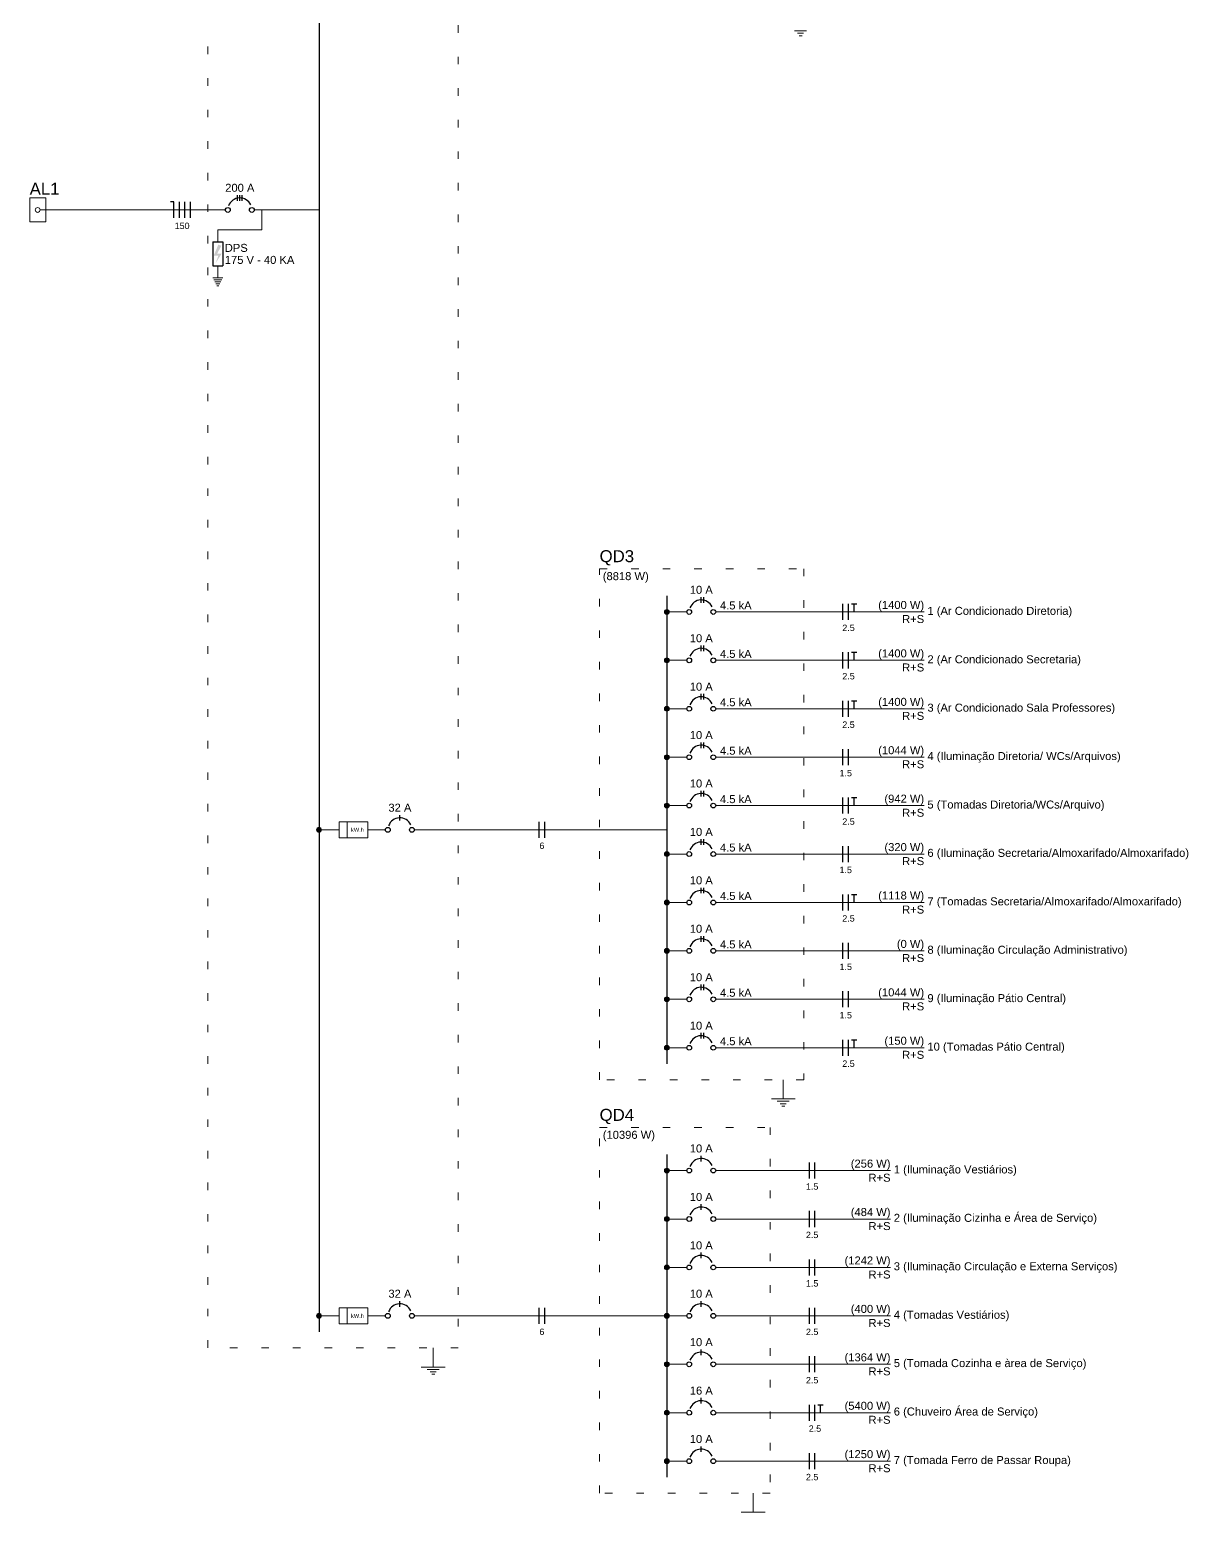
# Model space of a CAD drawing. Extents: x 210 to 779, y 61 to 241.
# Drawn here: x 692.16 to 707.49, y 138.68 to 158.3 of the extents above; entities that cross this region are included whole.
import ezdxf

# ---------------------------------------------------------------- set-up
doc = ezdxf.new("R2010")
doc.units = 0
doc.header["$LTSCALE"] = 2
doc.linetypes.add('DOT2', pattern=[3.175, 0, -3.175])
for name, color, linetype, lineweight in [('DI-Barramento', 6, 'CONTINUOUS', 30), ('DI-Disjuntor', 1, 'CONTINUOUS', 30), ('DI-Fios', 3, 'CONTINUOUS', 30), ('DI-Linhas do diagrama', 9, 'CONTINUOUS', 20), ('DI-Pontilhado', 7, 'CONTINUOUS', 20), ('DI-Textos do diagrama', 7, 'CONTINUOUS', 20), ('DI-Título do diagrama', 3, 'CONTINUOUS', 30)]:
    doc.layers.add(name, color=color, linetype=linetype, lineweight=lineweight)
doc.styles.add('Arial', font='arial.ttf')

msp = doc.modelspace()

# ---------------------------------------------------------------- hatches: boundary and pattern name
at = {"layer": 'DI-Textos do diagrama', "linetype": 'Continuous'}
msp.add_hatch(color=256, dxfattribs=at).paths.add_polyline_path([(694.66, 155.457), (694.698, 155.441), (694.645, 155.336), (694.703, 155.336), (694.623, 155.209), (694.66, 155.311), (694.6, 155.311), (694.66, 155.457)])

# ---------------------------------------------------------------- linework, layer by layer
at = {"layer": 'DI-Barramento', "linetype": 'Continuous'}
for p, q in [((695.992, 165.933), (695.992, 141.071)), ((700.593, 150.808), (700.593, 144.618)), ((700.593, 143.416), (700.593, 139.149))]:
    msp.add_line(p, q, dxfattribs=at)
at = {"layer": 'DI-Disjuntor', "linetype": 'Continuous'}
for p, q in [((694.912, 156.037), (694.912, 156.111)), ((694.944, 156.037), (694.944, 156.111)), ((694.976, 156.037), (694.976, 156.111)), ((694.586, 155.492), (694.719, 155.492)), ((694.586, 155.492), (694.586, 155.174)), ((694.719, 155.492), (694.719, 155.174)), ((694.586, 155.174), (694.719, 155.174)), ((701.049, 150.718), (701.049, 150.792)), ((701.081, 150.718), (701.081, 150.792)), ((701.049, 150.078), (701.049, 150.152)), ((701.081, 150.078), (701.081, 150.152)), ((701.049, 149.437), (701.049, 149.511)), ((701.081, 149.437), (701.081, 149.511)), ((701.049, 148.796), (701.049, 148.87)), ((701.081, 148.796), (701.081, 148.87)), ((701.049, 148.155), (701.049, 148.23)), ((701.081, 148.155), (701.081, 148.23)), ((697.062, 147.835), (697.062, 147.909)), ((701.049, 147.515), (701.049, 147.589)), ((701.081, 147.515), (701.081, 147.589)), ((701.049, 146.874), (701.049, 146.948)), ((701.081, 146.874), (701.081, 146.948)), ((701.049, 146.233), (701.049, 146.308)), ((701.081, 146.233), (701.081, 146.308)), ((701.049, 145.593), (701.049, 145.667)), ((701.081, 145.593), (701.081, 145.667)), ((701.049, 144.952), (701.049, 145.026)), ((701.081, 144.952), (701.081, 145.026)), ((701.049, 143.326), (701.049, 143.401)), ((701.049, 142.686), (701.049, 142.76)), ((701.049, 142.045), (701.049, 142.119)), ((697.062, 141.404), (697.062, 141.478)), ((701.049, 141.404), (701.049, 141.478)), ((701.049, 140.764), (701.049, 140.838)), ((701.049, 140.123), (701.049, 140.197)), ((701.049, 139.482), (701.049, 139.556))]:
    msp.add_line(p, q, dxfattribs=at)
for centre in [(694.785, 155.915), (695.103, 155.915), (700.89, 150.596), (701.208, 150.596), (700.89, 149.956), (701.208, 149.956), (700.89, 149.315), (701.208, 149.315), (700.89, 148.674), (701.208, 148.674), (700.89, 148.034), (701.208, 148.034), (696.903, 147.713), (697.221, 147.713), (700.89, 147.393), (701.208, 147.393), (700.89, 146.752), (701.208, 146.752), (700.89, 146.112), (701.208, 146.112), (700.89, 145.471), (701.208, 145.471), (700.89, 144.83), (701.208, 144.83), (700.89, 143.205), (701.208, 143.205), (700.89, 142.564), (701.208, 142.564), (700.89, 141.923), (701.208, 141.923), (696.903, 141.283), (697.221, 141.283), (700.89, 141.283), (701.208, 141.283), (700.89, 140.642), (701.208, 140.642), (700.89, 140.001), (701.208, 140.001), (700.89, 139.36), (701.208, 139.36)]:
    msp.add_circle(centre, 0.0318, dxfattribs=at)
for centre in [(694.944, 155.915), (701.049, 150.596), (701.049, 149.956), (701.049, 149.315), (701.049, 148.674), (701.049, 148.034), (697.062, 147.713), (701.049, 147.393), (701.049, 146.752), (701.049, 146.112), (701.049, 145.471), (701.049, 144.83), (701.049, 143.205), (701.049, 142.564), (701.049, 141.923), (697.062, 141.283), (701.049, 141.283), (701.049, 140.642), (701.049, 140.001), (701.049, 139.36)]:
    msp.add_arc(centre, 0.159, 25, 160, dxfattribs=at)
at = {"layer": 'DI-Fios', "linetype": 'Continuous'}
for p, q in [((694.07, 156.021), (694.028, 156.021)), ((694.07, 155.809), (694.07, 156.021)), ((694.144, 155.809), (694.144, 156.021)), ((694.218, 155.809), (694.218, 156.021)), ((694.292, 155.809), (694.292, 156.021)), ((702.923, 150.491), (702.923, 150.702)), ((702.997, 150.491), (702.997, 150.702)), ((703.038, 150.702), (703.105, 150.702)), ((703.072, 150.596), (703.072, 150.702)), ((702.923, 149.85), (702.923, 150.062)), ((702.997, 149.85), (702.997, 150.062)), ((703.038, 150.062), (703.105, 150.062)), ((703.072, 149.956), (703.072, 150.062)), ((702.923, 149.209), (702.923, 149.421)), ((702.997, 149.209), (702.997, 149.421)), ((703.038, 149.421), (703.105, 149.421)), ((703.072, 149.315), (703.072, 149.421)), ((702.923, 148.568), (702.923, 148.78)), ((702.997, 148.568), (702.997, 148.78)), ((702.923, 147.928), (702.923, 148.14)), ((702.997, 147.928), (702.997, 148.14)), ((703.038, 148.14), (703.105, 148.14)), ((703.072, 148.034), (703.072, 148.14)), ((698.904, 147.607), (698.904, 147.819)), ((698.979, 147.607), (698.979, 147.819)), ((702.923, 147.287), (702.923, 147.499)), ((702.997, 147.287), (702.997, 147.499)), ((702.923, 146.646), (702.923, 146.858)), ((702.997, 146.646), (702.997, 146.858)), ((703.038, 146.858), (703.105, 146.858)), ((703.072, 146.752), (703.072, 146.858)), ((702.923, 146.006), (702.923, 146.217)), ((702.997, 146.006), (702.997, 146.217)), ((702.923, 145.365), (702.923, 145.577)), ((702.997, 145.365), (702.997, 145.577)), ((702.923, 144.724), (702.923, 144.936)), ((702.997, 144.724), (702.997, 144.936)), ((703.038, 144.936), (703.105, 144.936)), ((703.072, 144.83), (703.072, 144.936)), ((702.479, 143.099), (702.479, 143.311)), ((702.553, 143.099), (702.553, 143.311)), ((702.479, 142.458), (702.479, 142.67)), ((702.553, 142.458), (702.553, 142.67)), ((702.479, 141.817), (702.479, 142.029)), ((702.553, 141.817), (702.553, 142.029)), ((698.904, 141.177), (698.904, 141.388)), ((698.979, 141.177), (698.979, 141.388)), ((702.479, 141.177), (702.479, 141.388)), ((702.553, 141.177), (702.553, 141.388)), ((702.479, 140.536), (702.479, 140.748)), ((702.553, 140.536), (702.553, 140.748)), ((702.479, 139.895), (702.479, 140.107)), ((702.553, 139.895), (702.553, 140.107)), ((702.593, 140.107), (702.661, 140.107)), ((702.627, 140.001), (702.627, 140.107)), ((702.479, 139.255), (702.479, 139.466)), ((702.553, 139.255), (702.553, 139.466))]:
    msp.add_line(p, q, dxfattribs=at)
at = {"layer": 'DI-Linhas do diagrama', "linetype": 'Continuous'}
for p, q in [((692.376, 156.074), (692.164, 156.074)), ((692.164, 156.074), (692.164, 155.756)), ((692.376, 155.756), (692.376, 156.074)), ((692.302, 155.915), (692.376, 155.915)), ((692.376, 155.915), (692.418, 155.915)), ((692.418, 155.915), (692.482, 155.915)), ((692.45, 155.915), (694.753, 155.915)), ((695.134, 155.915), (695.367, 155.915)), ((695.235, 155.915), (695.235, 155.651)), ((695.367, 155.915), (695.992, 155.915)), ((692.164, 155.756), (692.376, 155.756)), ((695.235, 155.651), (694.653, 155.651)), ((694.653, 155.651), (694.653, 155.492)), ((694.586, 155.015), (694.719, 155.015)), ((694.6, 154.989), (694.705, 154.989)), ((694.653, 155.174), (694.653, 155.015)), ((694.613, 154.962), (694.692, 154.962)), ((694.626, 154.936), (694.679, 154.936)), ((694.639, 154.909), (694.666, 154.909)), ((700.625, 150.596), (700.858, 150.596)), ((701.239, 150.596), (703.998, 150.596)), ((700.625, 149.956), (700.858, 149.956)), ((701.239, 149.956), (703.998, 149.956)), ((700.625, 149.315), (700.858, 149.315)), ((701.239, 149.315), (703.998, 149.315)), ((700.625, 148.674), (700.858, 148.674)), ((701.239, 148.674), (703.998, 148.674)), ((700.625, 148.034), (700.858, 148.034)), ((701.239, 148.034), (703.998, 148.034)), ((696.363, 147.607), (696.363, 147.819)), ((696.024, 147.713), (696.257, 147.713)), ((696.638, 147.713), (696.871, 147.713)), ((697.252, 147.713), (700.593, 147.713)), ((700.625, 147.393), (700.858, 147.393)), ((701.239, 147.393), (703.998, 147.393)), ((700.625, 146.752), (700.858, 146.752)), ((701.239, 146.752), (703.998, 146.752)), ((700.625, 146.112), (700.858, 146.112)), ((701.239, 146.112), (703.998, 146.112)), ((700.625, 145.471), (700.858, 145.471)), ((701.239, 145.471), (703.998, 145.471)), ((700.625, 144.83), (700.858, 144.83)), ((701.239, 144.83), (703.998, 144.83)), ((700.625, 143.205), (700.858, 143.205)), ((701.239, 143.205), (703.553, 143.205)), ((700.625, 142.564), (700.858, 142.564)), ((701.239, 142.564), (703.553, 142.564)), ((700.625, 141.923), (700.858, 141.923)), ((701.239, 141.923), (703.553, 141.923)), ((696.024, 141.283), (696.257, 141.283)), ((696.363, 141.177), (696.363, 141.388)), ((696.638, 141.283), (696.871, 141.283)), ((697.252, 141.283), (700.593, 141.283)), ((700.625, 141.283), (700.858, 141.283)), ((701.239, 141.283), (703.553, 141.283)), ((700.625, 140.642), (700.858, 140.642)), ((701.239, 140.642), (703.553, 140.642)), ((700.625, 140.001), (700.858, 140.001)), ((701.239, 140.001), (703.553, 140.001)), ((700.625, 139.36), (700.858, 139.36)), ((701.239, 139.36), (703.553, 139.36))]:
    msp.add_line(p, q, dxfattribs=at)
at = {"layer": 'DI-Linhas do diagrama', "linetype": 'Continuous', "const_width": 0.0318}
for points in [[(700.609, 150.596, 1), (700.577, 150.596, 1)], [(700.609, 149.956, 1), (700.577, 149.956, 1)], [(700.609, 149.315, 1), (700.577, 149.315, 1)], [(700.609, 148.674, 1), (700.577, 148.674, 1)], [(700.609, 148.034, 1), (700.577, 148.034, 1)], [(696.008, 147.713, 1), (695.976, 147.713, 1)], [(700.609, 147.393, 1), (700.577, 147.393, 1)], [(700.609, 146.752, 1), (700.577, 146.752, 1)], [(700.609, 146.112, 1), (700.577, 146.112, 1)], [(700.609, 145.471, 1), (700.577, 145.471, 1)], [(700.609, 144.83, 1), (700.577, 144.83, 1)], [(700.609, 143.205, 1), (700.577, 143.205, 1)], [(700.609, 142.564, 1), (700.577, 142.564, 1)], [(700.609, 141.923, 1), (700.577, 141.923, 1)], [(696.008, 141.283, 1), (695.976, 141.283, 1)], [(700.609, 141.283, 1), (700.577, 141.283, 1)], [(700.609, 140.642, 1), (700.577, 140.642, 1)], [(700.609, 140.001, 1), (700.577, 140.001, 1)], [(700.609, 139.36, 1), (700.577, 139.36, 1)]]:
    msp.add_lwpolyline(points, format="xyb", close=True, dxfattribs=at)
at = {"layer": 'DI-Linhas do diagrama', "linetype": 'Continuous'}
for points in [[(696.257, 147.607), (696.257, 147.819), (696.638, 147.819), (696.638, 147.607), (696.257, 147.607)], [(696.257, 141.177), (696.257, 141.388), (696.638, 141.388), (696.638, 141.177), (696.257, 141.177)]]:
    msp.add_lwpolyline(points, close=True, dxfattribs=at)
for centre in [(692.27, 155.915), (700.593, 150.596), (700.593, 149.956), (700.593, 149.315), (700.593, 148.674), (700.593, 148.034), (695.992, 147.713), (700.593, 147.393), (700.593, 146.752), (700.593, 146.112), (700.593, 145.471), (700.593, 144.83), (700.593, 143.205), (700.593, 142.564), (700.593, 141.923), (695.992, 141.283), (700.593, 141.283), (700.593, 140.642), (700.593, 140.001), (700.593, 139.36)]:
    msp.add_circle(centre, 0.0318, dxfattribs=at)
at = {"layer": 'DI-Pontilhado', "linetype": 'DOT2', "ltscale": 0.05}
for points in [[(694.52, 140.859), (694.52, 166.293), (697.835, 166.293), (697.835, 140.859), (694.52, 140.859)], [(699.704, 144.407), (699.704, 151.168), (702.404, 151.168), (702.404, 144.407), (699.704, 144.407)], [(699.704, 138.937), (699.704, 143.776), (701.96, 143.776), (701.96, 138.937), (699.704, 138.937)]]:
    msp.add_lwpolyline(points, close=True, dxfattribs=at)
at = {"layer": 'DI-Textos do diagrama', "linetype": 'Continuous'}
for p, q in [((702.284, 158.285), (702.443, 158.285)), ((702.323, 158.253), (702.403, 158.253)), ((702.343, 158.221), (702.383, 158.221)), ((702.134, 144.407), (702.134, 144.152)), ((701.976, 144.152), (702.293, 144.152)), ((702.055, 144.121), (702.214, 144.121)), ((702.095, 144.089), (702.174, 144.089)), ((702.114, 144.057), (702.154, 144.057)), ((697.503, 140.859), (697.503, 140.605)), ((697.344, 140.605), (697.662, 140.605)), ((697.424, 140.573), (697.583, 140.573)), ((697.464, 140.541), (697.543, 140.541)), ((697.483, 140.509), (697.523, 140.509)), ((701.734, 138.937), (701.734, 138.683)), ((701.575, 138.683), (701.893, 138.683))]:
    msp.add_line(p, q, dxfattribs=at)

# ---------------------------------------------------------------- texts
at = {"layer": 'DI-Linhas do diagrama', "char_height": 0.1059, "attachment_point": 7, "line_spacing_factor": 0.798, "style": 'Arial'}
for s, insert, width in [('DPS', (694.745, 155.359), 0.38124), ('175 V - 40 KA', (694.745, 155.2), 1.65204)]:
    msp.add_mtext(s, dxfattribs=dict(at, insert=insert, width=width))
at = {"layer": 'DI-Textos do diagrama', "line_spacing_factor": 0.798, "style": 'Arial'}
for s, insert, char_height, width, attachment_point in [('200 A', (694.944, 156.154), 0.1059, 0.6354, 8), ('150', (694.181, 155.661), 0.0847, 0.30499, 8), ('(8818 W)', (699.746, 150.985), 0.1059, 1.01664, 7), ('10 A', (701.049, 150.835), 0.1059, 0.50832, 8), (' 4.5 kA', (701.255, 150.628), 0.1059, 0.88956, 7), ('(1400 W)', (703.998, 150.604), 0.1059, 1.01664, 9), ('1 (Ar Condicionado Diretoria)', (704.041, 150.526), 0.1059, 3.68532, 7), ('R+S', (703.998, 150.448), 0.1059, 0.38124, 9), ('10 A', (701.049, 150.194), 0.1059, 0.50832, 8), ('2.5', (702.997, 150.342), 0.0847, 0.30499, 8), (' 4.5 kA', (701.255, 149.987), 0.1059, 0.88956, 7), ('(1400 W)', (703.998, 149.963), 0.1059, 1.01664, 9), ('R+S', (703.998, 149.807), 0.1059, 0.38124, 9), ('2 (Ar Condicionado Secretaria)', (704.041, 149.885), 0.1059, 3.8124, 7), ('2.5', (702.997, 149.702), 0.0847, 0.30499, 8), ('10 A', (701.049, 149.553), 0.1059, 0.50832, 8), (' 4.5 kA', (701.255, 149.347), 0.1059, 0.88956, 7), ('(1400 W)', (703.998, 149.322), 0.1059, 1.01664, 9), ('3 (Ar Condicionado Sala Professores)', (704.041, 149.245), 0.1059, 4.57488, 7), ('2.5', (702.997, 149.061), 0.0847, 0.30499, 8), ('R+S', (703.998, 149.167), 0.1059, 0.38124, 9), ('10 A', (701.049, 148.913), 0.1059, 0.50832, 8), (' 4.5 kA', (701.255, 148.706), 0.1059, 0.88956, 7), ('(1044 W)', (703.998, 148.682), 0.1059, 1.01664, 9), ('4 (Iluminação Diretoria/ WCs/Arquivos)', (704.041, 148.604), 0.1059, 4.82904, 7), ('R+S', (703.998, 148.526), 0.1059, 0.38124, 9), ('10 A', (701.049, 148.272), 0.1059, 0.50832, 8), ('1.5', (702.96, 148.42), 0.0847, 0.30499, 8), (' 4.5 kA', (701.255, 148.065), 0.1059, 0.88956, 7), ('(942 W)', (703.998, 148.041), 0.1059, 0.88956, 9), ('32 A', (697.062, 147.952), 0.1059, 0.50832, 8), ('R+S', (703.998, 147.885), 0.1059, 0.38124, 9), ('5 (Tomadas Diretoria/WCs/Arquivo)', (704.041, 147.963), 0.1059, 4.19364, 7), ('kW.h', (696.416, 147.687), 0.0529, 0.25416, 7), ('10 A', (701.049, 147.631), 0.1059, 0.50832, 8), ('2.5', (702.997, 147.779), 0.0847, 0.30499, 8), ('6', (698.941, 147.459), 0.0847, 0.10166, 8), (' 4.5 kA', (701.255, 147.425), 0.1059, 0.88956, 7), ('(320 W)', (703.998, 147.4), 0.1059, 0.88956, 9), ('R+S', (703.998, 147.245), 0.1059, 0.38124, 9), ('6 (Iluminação Secretaria/Almoxarifado/Almoxarifado)', (704.041, 147.323), 0.1059, 6.48108, 7), ('1.5', (702.96, 147.139), 0.0847, 0.30499, 8), ('10 A', (701.049, 146.991), 0.1059, 0.50832, 8), (' 4.5 kA', (701.255, 146.784), 0.1059, 0.88956, 7), ('(1118 W)', (703.998, 146.76), 0.1059, 1.01664, 9), ('7 (Tomadas Secretaria/Almoxarifado/Almoxarifado)', (704.041, 146.682), 0.1059, 6.09984, 7), ('2.5', (702.997, 146.498), 0.0847, 0.30499, 8), ('R+S', (703.998, 146.604), 0.1059, 0.38124, 9), ('10 A', (701.049, 146.35), 0.1059, 0.50832, 8), (' 4.5 kA', (701.255, 146.143), 0.1059, 0.88956, 7), ('(0 W)', (703.998, 146.119), 0.1059, 0.6354, 9), ('8 (Iluminação Circulação Administrativo)', (704.041, 146.041), 0.1059, 5.0832, 7), ('R+S', (703.998, 145.963), 0.1059, 0.38124, 9), ('10 A', (701.049, 145.709), 0.1059, 0.50832, 8), ('1.5', (702.96, 145.857), 0.0847, 0.30499, 8), (' 4.5 kA', (701.255, 145.503), 0.1059, 0.88956, 7), ('(1044 W)', (703.998, 145.478), 0.1059, 1.01664, 9), ('R+S', (703.998, 145.323), 0.1059, 0.38124, 9), ('9 (Iluminação Pátio Central)', (704.041, 145.401), 0.1059, 3.55824, 7), ('10 A', (701.049, 145.068), 0.1059, 0.50832, 8), ('1.5', (702.96, 145.217), 0.0847, 0.30499, 8), ('(150 W)', (703.998, 144.838), 0.1059, 0.88956, 9), (' 4.5 kA', (701.255, 144.862), 0.1059, 0.88956, 7), ('R+S', (703.998, 144.682), 0.1059, 0.38124, 9), ('10 (Tomadas Pátio Central)', (704.041, 144.76), 0.1059, 3.30408, 7), ('2.5', (702.997, 144.576), 0.0847, 0.30499, 8), ('(10396 W)', (699.746, 143.593), 0.1059, 1.14372, 7), ('10 A', (701.049, 143.443), 0.1059, 0.50832, 8), ('(256 W)', (703.553, 143.212), 0.1059, 0.88956, 9), ('1 (Iluminação Vestiários)', (703.596, 143.134), 0.1059, 3.177, 7), ('1.5', (702.516, 142.95), 0.0847, 0.30499, 8), ('R+S', (703.553, 143.056), 0.1059, 0.38124, 9), ('10 A', (701.049, 142.802), 0.1059, 0.50832, 8), ('(484 W)', (703.553, 142.571), 0.1059, 0.88956, 9), ('2 (Iluminação Cizinha e Área de Serviço)', (703.596, 142.494), 0.1059, 5.0832, 7), ('R+S', (703.553, 142.416), 0.1059, 0.38124, 9), ('10 A', (701.049, 142.161), 0.1059, 0.50832, 8), ('2.5', (702.516, 142.31), 0.0847, 0.30499, 8), ('(1242 W)', (703.553, 141.931), 0.1059, 1.01664, 9), ('R+S', (703.553, 141.775), 0.1059, 0.38124, 9), ('3 (Iluminação Circulação e Externa Serviços)', (703.596, 141.853), 0.1059, 5.59152, 7), ('1.5', (702.516, 141.669), 0.0847, 0.30499, 8), ('32 A', (697.062, 141.521), 0.1059, 0.50832, 8), ('10 A', (701.049, 141.521), 0.1059, 0.50832, 8), ('kW.h', (696.416, 141.256), 0.0529, 0.25416, 7), ('(400 W)', (703.553, 141.29), 0.1059, 0.88956, 9), ('4 (Tomadas Vestiários)', (703.596, 141.212), 0.1059, 2.79576, 7), ('6', (698.941, 141.028), 0.0847, 0.10166, 8), ('2.5', (702.516, 141.028), 0.0847, 0.30499, 8), ('R+S', (703.553, 141.134), 0.1059, 0.38124, 9), ('10 A', (701.049, 140.88), 0.1059, 0.50832, 8), ('(1364 W)', (703.553, 140.649), 0.1059, 1.01664, 9), ('5 (Tomada Cozinha e àrea de Serviço)', (703.596, 140.572), 0.1059, 4.57488, 7), ('2.5', (702.516, 140.388), 0.0847, 0.30499, 8), ('R+S', (703.553, 140.494), 0.1059, 0.38124, 9), ('16 A', (701.049, 140.239), 0.1059, 0.50832, 8), ('(5400 W)', (703.553, 140.008), 0.1059, 1.01664, 9), ('6 (Chuveiro Área de Serviço)', (703.596, 139.931), 0.1059, 3.55824, 7), ('R+S', (703.553, 139.853), 0.1059, 0.38124, 9), ('10 A', (701.049, 139.599), 0.1059, 0.50832, 8), ('2.5', (702.553, 139.747), 0.0847, 0.30499, 8), ('(1250 W)', (703.553, 139.368), 0.1059, 1.01664, 9), ('R+S', (703.553, 139.212), 0.1059, 0.38124, 9), ('7 (Tomada Ferro de Passar Roupa)', (703.596, 139.29), 0.1059, 4.06656, 7), ('2.5', (702.516, 139.106), 0.0847, 0.30499, 8)]:
    msp.add_mtext(s, dxfattribs=dict(at, insert=insert, char_height=char_height, width=width, attachment_point=attachment_point))
at = {"layer": 'DI-Título do diagrama', "char_height": 0.1588, "width": 0.57186, "attachment_point": 7, "line_spacing_factor": 0.798, "style": 'Arial'}
for s, insert in [('AL1', (692.164, 156.116)), ('QD3', (699.704, 151.211)), ('QD4', (699.704, 143.819))]:
    msp.add_mtext(s, dxfattribs=dict(at, insert=insert))

doc.saveas('drawing.dxf')
